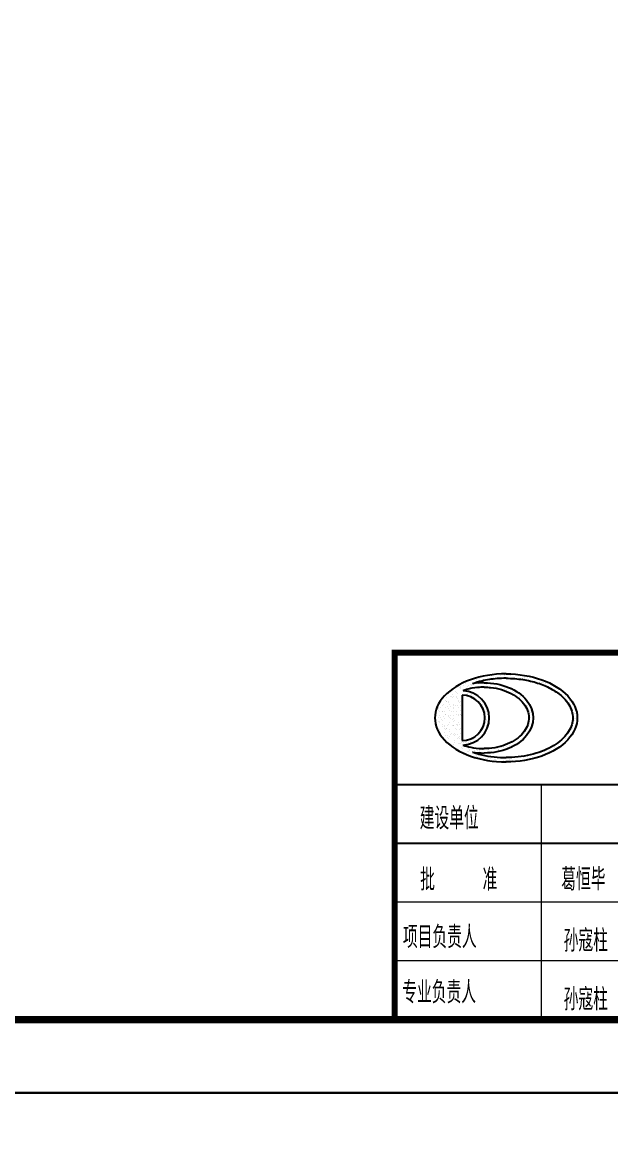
# Model space of a CAD drawing. Header units: millimetres. Extents: x 1442233 to 1526333, y -21810 to 275190.
# Drawn here: x 1499257 to 1507280, y 215315 to 230381 of the extents above; entities that cross this region are included whole.
import ezdxf

# ---------------------------------------------------------------- set-up
doc = ezdxf.new("R2010")
doc.units = ezdxf.units.MM
doc.header["$LTSCALE"] = 1500
doc.layers.add('1', color=7, linetype='Continuous')
doc.layers.add('PUB_TITLE', color=4, linetype='Continuous')
doc.layers.add('PUB_TEXT', color=7, linetype='Continuous', lineweight=15)
doc.styles.get("Standard").update_dxf_attribs({"font": 'TSSDENG', "width": 0.75, "bigfont": 'TSSDCHN'})

# ---------------------------------------------------------------- blocks, each defined once
blk = doc.blocks.new('1234')
for p, q in [((1888258, 784978), (1888258, 784978)), ((1888273, 784984), (1888273, 784984)), ((1888327, 785007), (1888327, 785007)), ((1888389, 784980), (1888389, 784980)), ((1888428, 784984), (1888428, 784984)), ((1888453, 785029), (1888453, 785029)), ((1888478, 785051), (1888478, 785051)), ((1888485, 785048), (1888485, 785048)), ((1888517, 784979), (1888517, 784979)), ((1888538, 784977), (1888538, 784977)), ((1888584, 785031), (1888584, 785031)), ((1888641, 785048), (1888641, 785048)), ((1888649, 785080), (1888649, 785080)), ((1888678, 785050), (1888678, 785050)), ((1888687, 785041), (1888687, 785041)), ((1888720, 785096), (1888720, 785096)), ((1888779, 785082), (1888779, 785082)), ((1888796, 785048), (1888796, 785048)), ((1888828, 785093), (1888828, 785093)), ((1888837, 785085), (1888837, 785085)), ((1888876, 785097), (1888876, 785097)), ((1888881, 785045), (1888881, 785045)), ((1888907, 785082), (1888907, 785082)), ((1888952, 785048), (1888952, 785048)), ((1889010, 785040), (1889010, 785040)), ((1889031, 785089), (1889031, 785089)), ((1889036, 785043), (1889036, 785043)), ((1889042, 785086), (1889042, 785086)), ((1889076, 785048), (1889076, 785048)), ((1889081, 785043), (1889081, 785043)), ((1889090, 785035), (1889090, 785035)), ((1889106, 785036), (1889106, 785036)), ((1889108, 785049), (1889108, 785049)), ((1889144, 785057), (1889144, 785057)), ((1889170, 785061), (1889170, 785061)), ((1889241, 785041), (1889241, 785041)), ((1889284, 785039), (1889284, 785039)), ((1889304, 784991), (1889304, 784991)), ((1889334, 784993), (1889334, 784993)), ((1889343, 784985), (1889343, 784985)), ((1889363, 784986), (1889363, 784986)), ((1888066, 784831), (1888066, 784831)), ((1888086, 784866), (1888086, 784866)), ((1888126, 784877), (1888126, 784877)), ((1888129, 784826), (1888129, 784826)), ((1888157, 784858), (1888157, 784858)), ((1888178, 784845), (1888178, 784845)), ((1888193, 784929), (1888193, 784929)), ((1888197, 784832), (1888197, 784832)), ((1888202, 784933), (1888202, 784933)), ((1888214, 784922), (1888214, 784922)), ((1888227, 784918), (1888227, 784918)), ((1888228, 784937), (1888228, 784937)), ((1888236, 784909), (1888236, 784909)), ((1888261, 784882), (1888261, 784882)), ((1888269, 784942), (1888269, 784942)), ((1888279, 784870), (1888279, 784870)), ((1888294, 784970), (1888294, 784970)), ((1888313, 784859), (1888313, 784859)), ((1888321, 784928), (1888321, 784928)), ((1888324, 784832), (1888324, 784832)), ((1888329, 784824), (1888329, 784824)), ((1888334, 784845), (1888334, 784845)), ((1888337, 784951), (1888337, 784951)), ((1888363, 784954), (1888363, 784954)), ((1888370, 784922), (1888370, 784922)), ((1888377, 784962), (1888377, 784962)), ((1888383, 784828), (1888383, 784828)), ((1888386, 784953), (1888386, 784953)), ((1888403, 784960), (1888403, 784960)), ((1888409, 784831), (1888409, 784831)), ((1888449, 784971), (1888449, 784971)), ((1888456, 784933), (1888456, 784933)), ((1888471, 784969), (1888471, 784969)), ((1888497, 784972), (1888497, 784972)), ((1888580, 784957), (1888580, 784957)), ((1888587, 784935), (1888587, 784935)), ((1888605, 784971), (1888605, 784971)), ((1888681, 784923), (1888681, 784923)), ((1888715, 784934), (1888715, 784934)), ((1888789, 784947), (1888789, 784947)), ((1888813, 784884), (1888813, 784884)), ((1888833, 784907), (1888833, 784907)), ((1888837, 784923), (1888837, 784923)), ((1888853, 784890), (1888853, 784890)), ((1888883, 784862), (1888883, 784862)), ((1888892, 784853), (1888892, 784853)), ((1888914, 784889), (1888914, 784889)), ((1888921, 784898), (1888921, 784898)), ((1888936, 784860), (1888936, 784860)), ((1888957, 784846), (1888957, 784846)), ((1888984, 784844), (1888984, 784844)), ((1889375, 784947), (1889375, 784947)), ((1889384, 784972), (1889384, 784972)), ((1889386, 784945), (1889386, 784945)), ((1889392, 784960), (1889392, 784960)), ((1889460, 784969), (1889460, 784969)), ((1889460, 784924), (1889460, 784924)), ((1889503, 784946), (1889503, 784946)), ((1889559, 784861), (1889559, 784861)), ((1889572, 784855), (1889572, 784855)), ((1889573, 784901), (1889573, 784901)), ((1889580, 784847), (1889580, 784847)), ((1889641, 784854), (1889641, 784854)), ((1888001, 784781), (1888001, 784781)), ((1888004, 784685), (1888004, 784685)), ((1888005, 784778), (1888005, 784778)), ((1888029, 784736), (1888029, 784736)), ((1888038, 784728), (1888038, 784728)), ((1888042, 784733), (1888042, 784733)), ((1888046, 784783), (1888046, 784783)), ((1888063, 784719), (1888063, 784719)), ((1888069, 784734), (1888069, 784734)), ((1888081, 784688), (1888081, 784688)), ((1888099, 784796), (1888099, 784796)), ((1888114, 784792), (1888114, 784792)), ((1888129, 784781), (1888129, 784781)), ((1888132, 784684), (1888132, 784684)), ((1888140, 784796), (1888140, 784796)), ((1888179, 784780), (1888179, 784780)), ((1888180, 784801), (1888180, 784801)), ((1888186, 784672), (1888186, 784672)), ((1888188, 784772), (1888188, 784772)), ((1888198, 784733), (1888198, 784733)), ((1888200, 784736), (1888200, 784736)), ((1888219, 784720), (1888219, 784720)), ((1888227, 784678), (1888227, 784678)), ((1888232, 784732), (1888232, 784732)), ((1888248, 784810), (1888248, 784810)), ((1888315, 784819), (1888315, 784819)), ((1888338, 784816), (1888338, 784816)), ((1888395, 784787), (1888395, 784787)), ((1888410, 784797), (1888410, 784797)), ((1888463, 784740), (1888463, 784740)), ((1888496, 784713), (1888496, 784713)), ((1888509, 784734), (1888509, 784734)), ((1888526, 784690), (1888526, 784690)), ((1888530, 784720), (1888530, 784720)), ((1889033, 784798), (1889033, 784798)), ((1889034, 784784), (1889034, 784784)), ((1889052, 784797), (1889052, 784797)), ((1889115, 784747), (1889115, 784747)), ((1889132, 784735), (1889132, 784735)), ((1889174, 784673), (1889174, 784673)), ((1889656, 784799), (1889656, 784799)), ((1889686, 784740), (1889686, 784740)), ((1889708, 784708), (1889708, 784708)), ((1889712, 784744), (1889712, 784744)), ((1887917, 784637), (1887917, 784637)), ((1887927, 784607), (1887927, 784607)), ((1887931, 784644), (1887931, 784644)), ((1887937, 784633), (1887937, 784633)), ((1887940, 784537), (1887940, 784537)), ((1887948, 784594), (1887948, 784594)), ((1887957, 784642), (1887957, 784642)), ((1887981, 784598), (1887981, 784598)), ((1887983, 784671), (1887983, 784671)), ((1887990, 784590), (1887990, 784590)), ((1888008, 784589), (1888008, 784589)), ((1888024, 784546), (1888024, 784546)), ((1888025, 784651), (1888025, 784651)), ((1888033, 784550), (1888033, 784550)), ((1888051, 784654), (1888051, 784654)), ((1888071, 784528), (1888071, 784528)), ((1888072, 784638), (1888072, 784638)), ((1888075, 784542), (1888075, 784542)), ((1888082, 784608), (1888082, 784608)), ((1888092, 784660), (1888092, 784660)), ((1888097, 784531), (1888097, 784531)), ((1888103, 784594), (1888103, 784594)), ((1888131, 784642), (1888131, 784642)), ((1888135, 784588), (1888135, 784588)), ((1888138, 784536), (1888138, 784536)), ((1888139, 784671), (1888139, 784671)), ((1888140, 784634), (1888140, 784634)), ((1888160, 784669), (1888160, 784669)), ((1888179, 784546), (1888179, 784546)), ((1888184, 784594), (1888184, 784594)), ((1888203, 784640), (1888203, 784640)), ((1888206, 784545), (1888206, 784545)), ((1888206, 784543), (1888206, 784543)), ((1888232, 784549), (1888232, 784549)), ((1888234, 784548), (1888234, 784548)), ((1888238, 784608), (1888238, 784608)), ((1888243, 784540), (1888243, 784540)), ((1888534, 784636), (1888534, 784636)), ((1888543, 784628), (1888543, 784628)), ((1888549, 784609), (1888549, 784609)), ((1888571, 784595), (1888571, 784595)), ((1888587, 784588), (1888587, 784588)), ((1888600, 784549), (1888600, 784549)), ((1888610, 784599), (1888610, 784599)), ((1889140, 784626), (1889140, 784626)), ((1889148, 784669), (1889148, 784669)), ((1889172, 784610), (1889172, 784610)), ((1889189, 784606), (1889189, 784606)), ((1889190, 784580), (1889190, 784580)), ((1889193, 784596), (1889193, 784596)), ((1889194, 784546), (1889194, 784546)), ((1889199, 784572), (1889199, 784572)), ((1889743, 784618), (1889743, 784618)), ((1889753, 784609), (1889753, 784609)), ((1889759, 784620), (1889759, 784620)), ((1889778, 784663), (1889778, 784663)), ((1889781, 784567), (1889781, 784567)), ((1889795, 784611), (1889795, 784611)), ((1889796, 784569), (1889796, 784569)), ((1889799, 784626), (1889799, 784626)), ((1887908, 784420), (1887908, 784420)), ((1887915, 784378), (1887915, 784378)), ((1887933, 784461), (1887933, 784461)), ((1887937, 784510), (1887937, 784510)), ((1887942, 784452), (1887942, 784452)), ((1887943, 784441), (1887943, 784441)), ((1887963, 784513), (1887963, 784513)), ((1887967, 784482), (1887967, 784482)), ((1887983, 784387), (1887983, 784387)), ((1887986, 784412), (1887986, 784412)), ((1887988, 784469), (1887988, 784469)), ((1888003, 784519), (1888003, 784519)), ((1888009, 784390), (1888009, 784390)), ((1888011, 784492), (1888011, 784492)), ((1888014, 784396), (1888014, 784396)), ((1888050, 784395), (1888050, 784395)), ((1888064, 784420), (1888064, 784420)), ((1888078, 784445), (1888078, 784445)), ((1888083, 784505), (1888083, 784505)), ((1888092, 784496), (1888092, 784496)), ((1888117, 784404), (1888117, 784404)), ((1888123, 784482), (1888123, 784482)), ((1888136, 784456), (1888136, 784456)), ((1888139, 784492), (1888139, 784492)), ((1888142, 784395), (1888142, 784395)), ((1888143, 784408), (1888143, 784408)), ((1888144, 784469), (1888144, 784469)), ((1888184, 784413), (1888184, 784413)), ((1888186, 784411), (1888186, 784411)), ((1888195, 784402), (1888195, 784402)), ((1888209, 784447), (1888209, 784447)), ((1888220, 784421), (1888220, 784421)), ((1888252, 784422), (1888252, 784422)), ((1888588, 784466), (1888588, 784466)), ((1888589, 784405), (1888589, 784405)), ((1888590, 784483), (1888590, 784483)), ((1888598, 784396), (1888598, 784396)), ((1888603, 784453), (1888603, 784453)), ((1888611, 784470), (1888611, 784470)), ((1889154, 784422), (1889154, 784422)), ((1889172, 784414), (1889172, 784414)), ((1889192, 784510), (1889192, 784510)), ((1889195, 784414), (1889195, 784414)), ((1889195, 784394), (1889195, 784394)), ((1889213, 784484), (1889213, 784484)), ((1889777, 784424), (1889777, 784424)), ((1889779, 784494), (1889779, 784494)), ((1889784, 784471), (1889784, 784471)), ((1889788, 784374), (1889788, 784374)), ((1889798, 784386), (1889798, 784386)), ((1889805, 784497), (1889805, 784497)), ((1887946, 784344), (1887946, 784344)), ((1887949, 784295), (1887949, 784295)), ((1888007, 784357), (1888007, 784357)), ((1888017, 784300), (1888017, 784300)), ((1888029, 784344), (1888029, 784344)), ((1888029, 784263), (1888029, 784263)), ((1888035, 784367), (1888035, 784367)), ((1888045, 784358), (1888045, 784358)), ((1888048, 784232), (1888048, 784232)), ((1888055, 784267), (1888055, 784267)), ((1888081, 784349), (1888081, 784349)), ((1888085, 784253), (1888085, 784253)), ((1888088, 784318), (1888088, 784318)), ((1888096, 784272), (1888096, 784272)), ((1888104, 784295), (1888104, 784295)), ((1888138, 784273), (1888138, 784273)), ((1888145, 784299), (1888145, 784299)), ((1888147, 784264), (1888147, 784264)), ((1888163, 784357), (1888163, 784357)), ((1888164, 784281), (1888164, 784281)), ((1888184, 784344), (1888184, 784344)), ((1888190, 784284), (1888190, 784284)), ((1888191, 784225), (1888191, 784225)), ((1888204, 784232), (1888204, 784232)), ((1888212, 784351), (1888212, 784351)), ((1888215, 784254), (1888215, 784254)), ((1888230, 784290), (1888230, 784290)), ((1888238, 784362), (1888238, 784362)), ((1888391, 784223), (1888391, 784223)), ((1888478, 784259), (1888478, 784259)), ((1888539, 784305), (1888539, 784305)), ((1888567, 784334), (1888567, 784334)), ((1889003, 784220), (1889003, 784220)), ((1889084, 784273), (1889084, 784273)), ((1889094, 784304), (1889094, 784304)), ((1889104, 784296), (1889104, 784296)), ((1889118, 784346), (1889118, 784346)), ((1889128, 784362), (1889128, 784362)), ((1889131, 784266), (1889131, 784266)), ((1889626, 784221), (1889626, 784221)), ((1889668, 784220), (1889668, 784220)), ((1889701, 784294), (1889701, 784294)), ((1889720, 784323), (1889720, 784323)), ((1889741, 784347), (1889741, 784347)), ((1889757, 784361), (1889757, 784361)), ((1888020, 784203), (1888020, 784203)), ((1888040, 784181), (1888040, 784181)), ((1888069, 784218), (1888069, 784218)), ((1888088, 784156), (1888088, 784156)), ((1888090, 784135), (1888090, 784135)), ((1888101, 784143), (1888101, 784143)), ((1888142, 784149), (1888142, 784149)), ((1888145, 784170), (1888145, 784170)), ((1888148, 784203), (1888148, 784203)), ((1888151, 784106), (1888151, 784106)), ((1888210, 784157), (1888210, 784157)), ((1888219, 784158), (1888219, 784158)), ((1888225, 784219), (1888225, 784219)), ((1888236, 784161), (1888236, 784161)), ((1888240, 784179), (1888240, 784179)), ((1888244, 784107), (1888244, 784107)), ((1888250, 784171), (1888250, 784171)), ((1888265, 784093), (1888265, 784093)), ((1888276, 784166), (1888276, 784166)), ((1888286, 784111), (1888286, 784111)), ((1888301, 784170), (1888301, 784170)), ((1888343, 784085), (1888343, 784085)), ((1888344, 784175), (1888344, 784175)), ((1888346, 784157), (1888346, 784157)), ((1888352, 784077), (1888352, 784077)), ((1888370, 784179), (1888370, 784179)), ((1888380, 784219), (1888380, 784219)), ((1888400, 784214), (1888400, 784214)), ((1888411, 784184), (1888411, 784184)), ((1888414, 784209), (1888414, 784209)), ((1888421, 784094), (1888421, 784094)), ((1888525, 784070), (1888525, 784070)), ((1888546, 784081), (1888546, 784081)), ((1888551, 784073), (1888551, 784073)), ((1888592, 784078), (1888592, 784078)), ((1888660, 784087), (1888660, 784087)), ((1888686, 784091), (1888686, 784091)), ((1888726, 784096), (1888726, 784096)), ((1888732, 784094), (1888732, 784094)), ((1888746, 784079), (1888746, 784079)), ((1888755, 784070), (1888755, 784070)), ((1888794, 784105), (1888794, 784105)), ((1888811, 784119), (1888811, 784119)), ((1888820, 784108), (1888820, 784108)), ((1888861, 784114), (1888861, 784114)), ((1888867, 784108), (1888867, 784108)), ((1888888, 784095), (1888888, 784095)), ((1888896, 784123), (1888896, 784123)), ((1888905, 784114), (1888905, 784114)), ((1888923, 784171), (1888923, 784171)), ((1888929, 784123), (1888929, 784123)), ((1888939, 784118), (1888939, 784118)), ((1888955, 784126), (1888955, 784126)), ((1888997, 784212), (1888997, 784212)), ((1889006, 784170), (1889006, 784170)), ((1889071, 784219), (1889071, 784219)), ((1889490, 784109), (1889490, 784109)), ((1889502, 784112), (1889502, 784112)), ((1889511, 784096), (1889511, 784096)), ((1889513, 784070), (1889513, 784070)), ((1889531, 784079), (1889531, 784079)), ((1889599, 784131), (1889599, 784131)), ((1889609, 784196), (1889609, 784196)), ((1889628, 784215), (1889628, 784215)), ((1889663, 784180), (1889663, 784180)), ((1888222, 784062), (1888222, 784062)), ((1888256, 784034), (1888256, 784034)), ((1888282, 784038), (1888282, 784038)), ((1888322, 784043), (1888322, 784043)), ((1888341, 784045), (1888341, 784045)), ((1888350, 784061), (1888350, 784061)), ((1888390, 784052), (1888390, 784052)), ((1888396, 784037), (1888396, 784037)), ((1888416, 784055), (1888416, 784055)), ((1888420, 784016), (1888420, 784016)), ((1888440, 783982), (1888440, 783982)), ((1888445, 783991), (1888445, 783991)), ((1888455, 783983), (1888455, 783983)), ((1888457, 784061), (1888457, 784061)), ((1888461, 783969), (1888461, 783969)), ((1888485, 784066), (1888485, 784066)), ((1888488, 783970), (1888488, 783970)), ((1888497, 784045), (1888497, 784045)), ((1888571, 783946), (1888571, 783946)), ((1888596, 784035), (1888596, 784035)), ((1888596, 783982), (1888596, 783982)), ((1888597, 783950), (1888597, 783950)), ((1888616, 784068), (1888616, 784068)), ((1888617, 783969), (1888617, 783969)), ((1888619, 783971), (1888619, 783971)), ((1888638, 783955), (1888638, 783955)), ((1888652, 784046), (1888652, 784046)), ((1888686, 783924), (1888686, 783924)), ((1888693, 783920), (1888693, 783920)), ((1888698, 783941), (1888698, 783941)), ((1888706, 783964), (1888706, 783964)), ((1888707, 783933), (1888707, 783933)), ((1888732, 783967), (1888732, 783967)), ((1888743, 784067), (1888743, 784067)), ((1888817, 783926), (1888817, 783926)), ((1888848, 783921), (1888848, 783921)), ((1888901, 783937), (1888901, 783937)), ((1888945, 783925), (1888945, 783925)), ((1889004, 783921), (1889004, 783921)), ((1889080, 783930), (1889080, 783930)), ((1889084, 783970), (1889084, 783970)), ((1889101, 783935), (1889101, 783935)), ((1889110, 783927), (1889110, 783927)), ((1889140, 783977), (1889140, 783977)), ((1889219, 783983), (1889219, 783983)), ((1889240, 783970), (1889240, 783970)), ((1889252, 783979), (1889252, 783979)), ((1889261, 783970), (1889261, 783970)), ((1889276, 783981), (1889276, 783981)), ((1889336, 784028), (1889336, 784028)), ((1889379, 784052), (1889379, 784052)), ((1889402, 784023), (1889402, 784023)), ((1889405, 784056), (1889405, 784056)), ((1889411, 784014), (1889411, 784014)), ((1889431, 784047), (1889431, 784047)), ((1889445, 784061), (1889445, 784061)), ((1908334, 783594), (1887334, 783594)), ((1908334, 782794), (1887334, 782794))]:
    blk.add_line(p, q)
at = {"color": 7}
blk.add_line((1888253, 784814), (1888253, 784195), dxfattribs=at)
at = {"const_width": 80}
blk.add_lwpolyline([(1887334, 780394), (1887334, 785394), (1908334, 785394)], dxfattribs=at)
at = {"color": 7}
for radius, start, end in [(370, 272.1453, 87.8541), (310, 270, 90)]:
    blk.add_arc((1888253, 784505), radius, start, end, dxfattribs=at)
for centre, major_axis, ratio, start_param, end_param in [((1888853, 784505), (-970, 0), 0.618812, 4.712389, 7.853982), ((1888553, 784505), (-670, 0), 0.715222, -1.570796, -1.332081), ((1888553, 784505), (670, 0), 0.715222, 4.473646, 4.712389)]:
    blk.add_ellipse(centre, major_axis=major_axis, ratio=ratio, start_param=start_param, end_param=end_param, dxfattribs=at)
at = {"color": 7, "extrusion": (0, 0, -1)}
for centre, major_axis, ratio in [((1888553, 784505), (670, 0), 0.715222), ((1888853, 784505), (970, 0), 0.618812)]:
    blk.add_ellipse(centre, major_axis=major_axis, ratio=ratio, start_param=4.712389, end_param=7.853982, dxfattribs=at)
at = {"color": 7}
for points, knots in [([(1888853, 785045), (1888813, 785045), (1888772, 785043), (1888660, 785034), (1888589, 785023), (1888478, 784997), (1888435, 784984), (1888395, 784970)], [4.712389, 4.712389, 4.712389, 4.712389, 4.8426314, 4.8426314, 5.0763183, 5.0763183, 5.2281409, 5.2281409, 5.2281409, 5.2281409]), ([(1888853, 785045), (1888894, 785045), (1888934, 785043), (1889046, 785034), (1889117, 785023), (1889252, 784991), (1889316, 784970), (1889435, 784921), (1889489, 784891), (1889583, 784827), (1889624, 784792), (1889683, 784726), (1889704, 784696), (1889737, 784635), (1889749, 784604), (1889762, 784542), (1889764, 784510), (1889759, 784448), (1889752, 784417), (1889728, 784355), (1889711, 784325), (1889668, 784265), (1889641, 784235), (1889579, 784180), (1889543, 784153), (1889463, 784105), (1889420, 784082), (1889325, 784043), (1889275, 784026), (1889170, 783998), (1889115, 783987), (1889003, 783971), (1888946, 783966), (1888877, 783965), (1888865, 783965), (1888853, 783965)], [4.712389, 4.712389, 4.712389, 4.712389, 4.842631, 4.842631, 5.076318, 5.076318, 5.310005, 5.310005, 5.543692, 5.543692, 5.777379, 5.777379, 5.962738, 5.962738, 6.148097, 6.148097, 6.333455, 6.333455, 6.518814, 6.518814, 6.704173, 6.704173, 6.889531, 6.889531, 7.07489, 7.07489, 7.260249, 7.260249, 7.445607, 7.445607, 7.630966, 7.630966, 7.816325, 7.816325, 7.853982, 7.853982, 7.853982, 7.853982]), ([(1888553, 784924), (1888523, 784924), (1888493, 784922), (1888413, 784914), (1888363, 784904), (1888299, 784885), (1888283, 784880), (1888267, 784874)], [4.712389, 4.712389, 4.712389, 4.712389, 4.8553564, 4.8553564, 5.1012001, 5.1012001, 5.1885564, 5.1885564, 5.1885564, 5.1885564]), ([(1888553, 784924), (1888583, 784924), (1888613, 784922), (1888693, 784914), (1888743, 784904), (1888837, 784876), (1888882, 784859), (1888963, 784816), (1888999, 784791), (1889061, 784737), (1889087, 784708), (1889128, 784647), (1889143, 784615), (1889161, 784551), (1889164, 784518), (1889160, 784454), (1889152, 784421), (1889126, 784358), (1889106, 784327), (1889057, 784268), (1889027, 784240), (1888957, 784190), (1888917, 784168), (1888831, 784131), (1888784, 784116), (1888686, 784094), (1888635, 784088), (1888573, 784086), (1888563, 784086), (1888553, 784086)], [4.712389, 4.712389, 4.712389, 4.712389, 4.855356, 4.855356, 5.1012, 5.1012, 5.347044, 5.347044, 5.592887, 5.592887, 5.838731, 5.838731, 6.084575, 6.084575, 6.330418, 6.330418, 6.576262, 6.576262, 6.822105, 6.822105, 7.067949, 7.067949, 7.313793, 7.313793, 7.559636, 7.559636, 7.80548, 7.80548, 7.853982, 7.853982, 7.853982, 7.853982]), ([(1888267, 784135), (1888300, 784123), (1888335, 784113), (1888421, 784094), (1888472, 784088), (1888533, 784086), (1888543, 784086), (1888553, 784086)], [7.3778092, 7.3778092, 7.3778092, 7.3778092, 7.5596364, 7.5596364, 7.80548, 7.80548, 7.8539816, 7.8539816, 7.8539816, 7.8539816]), ([(1888395, 784039), (1888424, 784029), (1888453, 784020), (1888536, 783998), (1888591, 783987), (1888703, 783971), (1888761, 783966), (1888830, 783965), (1888841, 783965), (1888853, 783965)], [7.3382097, 7.3382097, 7.3382097, 7.3382097, 7.4456073, 7.4456073, 7.630966, 7.630966, 7.8163247, 7.8163247, 7.8539816, 7.8539816, 7.8539816, 7.8539816])]:
    blk.add_open_spline(points, degree=3, knots=knots, dxfattribs=at)
at = {"layer": 'PUB_TEXT'}
for p, q in [((1889334, 780394), (1889334, 783594)), ((1897834, 781994), (1887334, 781994)), ((1897834, 781194), (1887334, 781194))]:
    blk.add_line(p, q, dxfattribs=at)
at = {"layer": 'PUB_TITLE'}
blk.add_lwpolyline([(1825234, 779394), (1909334, 779394), (1909334, 838794), (1825234, 838794)], close=True, dxfattribs=at)
at = {"layer": 'PUB_TITLE', "const_width": 100}
blk.add_lwpolyline([(1827734, 780394), (1908334, 780394), (1908334, 837794), (1827734, 837794)], close=True, dxfattribs=at)
at = {"layer": 'PUB_TEXT', "width": 0.7}
for s, height, p in [('建设单位', 302.3, (1887676, 782986)), ('批', 302, (1887682, 782151)), ('准', 302, (1888533, 782151)), ('葛恒毕', 302.3, (1889605, 782153)), ('项目负责人', 302.3, (1887447, 781367)), ('孙寇柱', 302.3, (1889638, 781319)), ('专业负责人', 302.3, (1887438, 780615)), ('孙寇柱', 302.3, (1889638, 780519))]:
    blk.add_text(s, height=height, dxfattribs=at).set_placement(p)

msp = doc.modelspace()

# ---------------------------------------------------------------- block references
at = {"layer": '1'}
for p in [(-383001, -563604), (-383001, -623004)]:
    msp.add_blockref('1234', p, dxfattribs=at)

doc.saveas('drawing.dxf')
